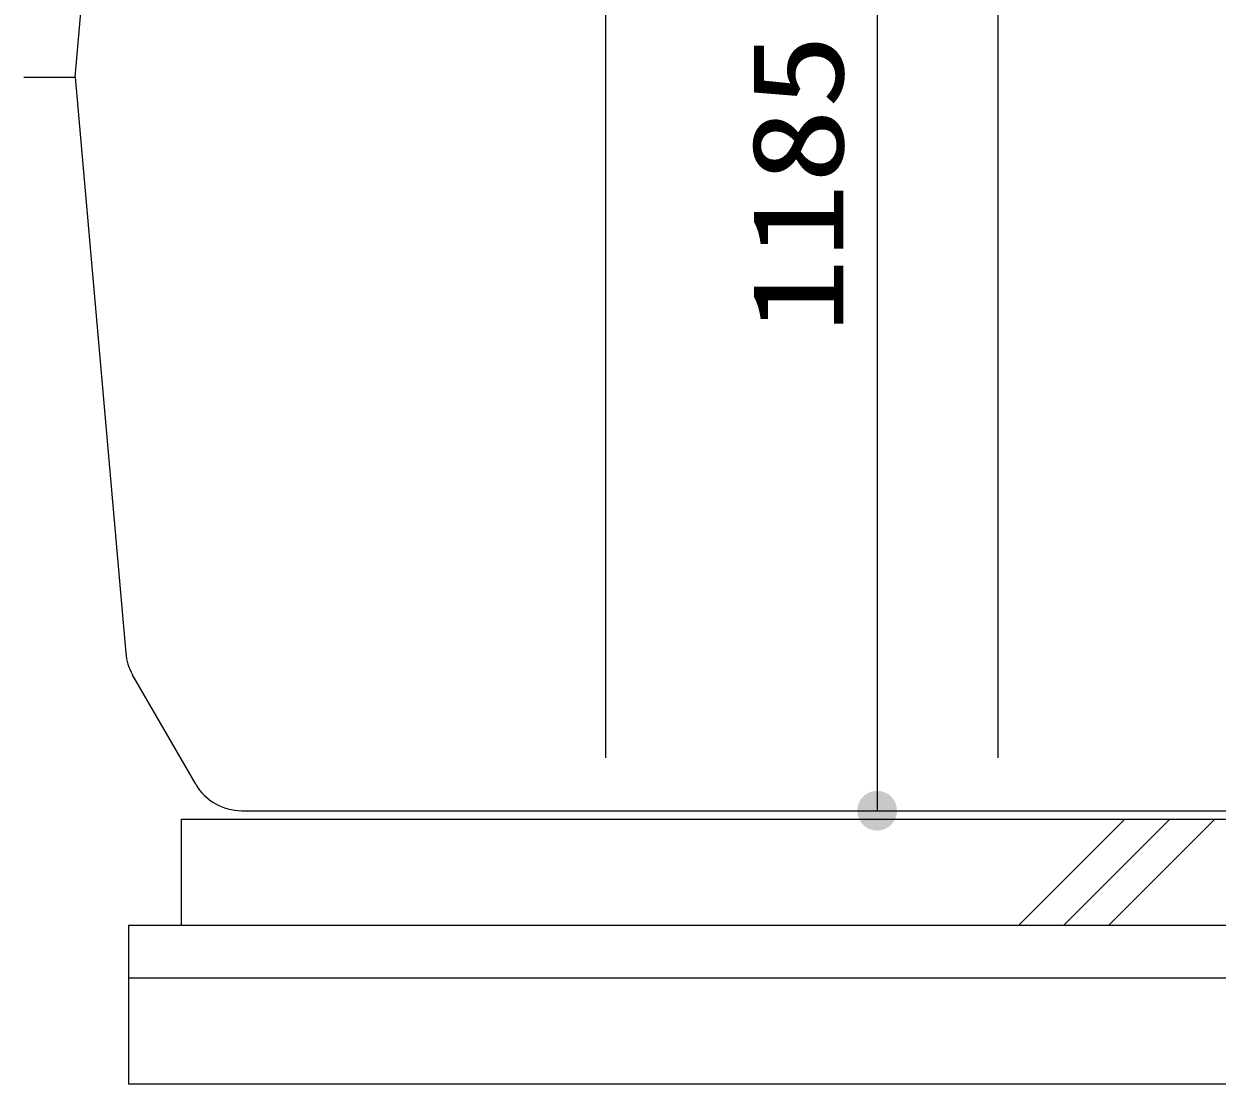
# Model space of a CAD drawing. Units: millimetres, scale not verified. Extents: x -8093 to 8093, y -5792 to 5792.
# Drawn here: x -6171 to -5046, y -3557 to -2556 of the extents above; entities that cross this region are included whole.
import ezdxf
from ezdxf.enums import TextEntityAlignment as Align

# ---------------------------------------------------------------- set-up
doc = ezdxf.new("R2010")
doc.units = ezdxf.units.MM
doc.header["$LTSCALE"] = 30
for name, color, linetype, lineweight in [('0-1_00クル-フ-0躯体', 3, 'Continuous', 25), ('0-2_00クル-フ-1機器', 2, 'Continuous', 25), ('0-4_00クル-フ-6寸法', 132, 'Continuous', 25)]:
    doc.layers.add(name, color=color, linetype=linetype, lineweight=lineweight)
doc.styles.add('ＭＳ ゴシック', font='')
doc.styles.get('ＭＳ ゴシック').set_extended_font_data('MS Gothic')

msp = doc.modelspace()

# ---------------------------------------------------------------- linework, layer by layer
at = {"layer": '0-1_00クル-フ-0躯体'}
for p, q in [((-5622.72, -1904.78), (-5622.72, -3248.78)), ((-5252.72, -1904.78), (-5252.72, -3248.78)), ((-6122.72, -2606.78), (-6074.46, -2055.17)), ((-6171.26, -2606.78), (-6122.72, -2606.78)), ((-6122.72, -2606.78), (-6075.19, -3150.03)), ((-6009.15, -3273.78), (-6068.68, -3170.67)), ((-5965.85, -3298.78), (-4499.58, -3298.78))]:
    msp.add_line(p, q, dxfattribs=at)
for centre, start, end in [((-6025.38, -3145.67), 185, 210), ((-5965.85, -3248.78), 210, 270)]:
    msp.add_arc(centre, 50, start, end, dxfattribs=at)
at = {"layer": '0-2_00クル-フ-1機器'}
for p, q in [((-5232.72, -3406.78), (-5132.72, -3306.78)), ((-5190.29, -3406.78), (-5090.29, -3306.78)), ((-5147.87, -3406.78), (-5047.87, -3306.78)), ((-6072.72, -3406.78), (-6072.72, -3556.78)), ((-6072.72, -3406.78), (-4392.72, -3406.78)), ((-4392.72, -3456.78), (-6072.72, -3456.78)), ((-4392.72, -3556.78), (-6072.72, -3556.78))]:
    msp.add_line(p, q, dxfattribs=at)
msp.add_lwpolyline([(-6022.72, -3406.78), (-6022.72, -3306.78), (-4442.72, -3306.78)], dxfattribs=at)
at = {"layer": '0-4_00クル-フ-6寸法', "color": 4}
for p in [(-5366.4, -2113.78), (-5401.39, -3298.78)]:
    msp.add_line(p, (-5366.4, -3298.78), dxfattribs=at)
at = {"layer": '0-4_00クル-フ-6寸法'}
for points in [[(-5366.4, -3298.78), (-5380.85, -3286.83), (-5379.24, -3285.11)], [(-5366.4, -3298.78), (-5379.24, -3285.11), (-5377.42, -3283.61)], [(-5366.4, -3298.78), (-5377.42, -3283.61), (-5375.43, -3282.35)], [(-5366.4, -3298.78), (-5375.43, -3282.35), (-5373.3, -3281.35)], [(-5366.4, -3298.78), (-5373.3, -3281.35), (-5371.06, -3280.62)], [(-5366.4, -3298.78), (-5371.06, -3280.62), (-5368.75, -3280.18)], [(-5366.4, -3298.78), (-5368.75, -3280.18), (-5366.4, -3280.03)], [(-5366.4, -3298.78), (-5366.4, -3280.03), (-5364.05, -3280.18)], [(-5366.4, -3298.78), (-5364.05, -3280.18), (-5361.74, -3280.62)], [(-5366.4, -3298.78), (-5361.74, -3280.62), (-5359.5, -3281.35)], [(-5366.4, -3298.78), (-5359.5, -3281.35), (-5357.37, -3282.35)], [(-5366.4, -3298.78), (-5357.37, -3282.35), (-5355.38, -3283.61)], [(-5366.4, -3298.78), (-5355.38, -3283.61), (-5353.57, -3285.11)], [(-5366.4, -3298.78), (-5353.57, -3285.11), (-5351.95, -3286.83)], [(-5366.4, -3298.78), (-5385.11, -3297.61), (-5384.82, -3295.27)], [(-5366.4, -3298.78), (-5385.11, -3299.96), (-5385.11, -3297.61)], [(-5366.4, -3298.78), (-5384.82, -3295.27), (-5384.23, -3292.99)], [(-5366.4, -3298.78), (-5384.23, -3292.99), (-5383.37, -3290.8)], [(-5366.4, -3298.78), (-5383.37, -3290.8), (-5382.23, -3288.74)], [(-5366.4, -3298.78), (-5382.23, -3288.74), (-5380.85, -3286.83)], [(-5366.4, -3298.78), (-5351.95, -3286.83), (-5350.57, -3288.74)], [(-5366.4, -3298.78), (-5350.57, -3288.74), (-5349.44, -3290.8)], [(-5366.4, -3298.78), (-5349.44, -3290.8), (-5348.57, -3292.99)], [(-5366.4, -3298.78), (-5348.57, -3292.99), (-5347.98, -3295.27)], [(-5366.4, -3298.78), (-5347.98, -3295.27), (-5347.69, -3297.61)], [(-5366.4, -3298.78), (-5347.69, -3297.61), (-5347.69, -3299.96)], [(-5366.4, -3298.78), (-5384.82, -3302.3), (-5385.11, -3299.96)], [(-5366.4, -3298.78), (-5384.23, -3304.58), (-5384.82, -3302.3)], [(-5366.4, -3298.78), (-5383.37, -3306.77), (-5384.23, -3304.58)], [(-5366.4, -3298.78), (-5382.23, -3308.83), (-5383.37, -3306.77)], [(-5366.4, -3298.78), (-5380.85, -3310.73), (-5382.23, -3308.83)], [(-5366.4, -3298.78), (-5379.24, -3312.45), (-5380.85, -3310.73)], [(-5366.4, -3298.78), (-5377.42, -3313.95), (-5379.24, -3312.45)], [(-5366.4, -3298.78), (-5375.43, -3315.21), (-5377.42, -3313.95)], [(-5366.4, -3298.78), (-5373.3, -3316.22), (-5375.43, -3315.21)], [(-5366.4, -3298.78), (-5371.06, -3316.94), (-5373.3, -3316.22)], [(-5366.4, -3298.78), (-5368.75, -3317.39), (-5371.06, -3316.94)], [(-5366.4, -3298.78), (-5366.4, -3317.53), (-5368.75, -3317.39)], [(-5366.4, -3298.78), (-5364.05, -3317.39), (-5366.4, -3317.53)], [(-5366.4, -3298.78), (-5361.74, -3316.94), (-5364.05, -3317.39)], [(-5366.4, -3298.78), (-5359.5, -3316.22), (-5361.74, -3316.94)], [(-5366.4, -3298.78), (-5357.37, -3315.21), (-5359.5, -3316.22)], [(-5366.4, -3298.78), (-5355.38, -3313.95), (-5357.37, -3315.21)], [(-5366.4, -3298.78), (-5353.57, -3312.45), (-5355.38, -3313.95)], [(-5366.4, -3298.78), (-5351.95, -3310.73), (-5353.57, -3312.45)], [(-5366.4, -3298.78), (-5350.57, -3308.83), (-5351.95, -3310.73)], [(-5366.4, -3298.78), (-5349.44, -3306.77), (-5350.57, -3308.83)], [(-5366.4, -3298.78), (-5348.57, -3304.58), (-5349.44, -3306.77)], [(-5366.4, -3298.78), (-5347.98, -3302.3), (-5348.57, -3304.58)], [(-5366.4, -3298.78), (-5347.69, -3299.96), (-5347.98, -3302.3)]]:
    msp.add_solid(points, dxfattribs=at)

# ---------------------------------------------------------------- texts
at = {"layer": '0-4_00クル-フ-6寸法', "color": 3, "style": 'ＭＳ ゴシック', "width": 1.2}
msp.add_text('1185', height=86.66, rotation=90, dxfattribs=at).set_placement((-5372.25, -2848.57), align=Align.BOTTOM_LEFT)

doc.saveas('drawing.dxf')
